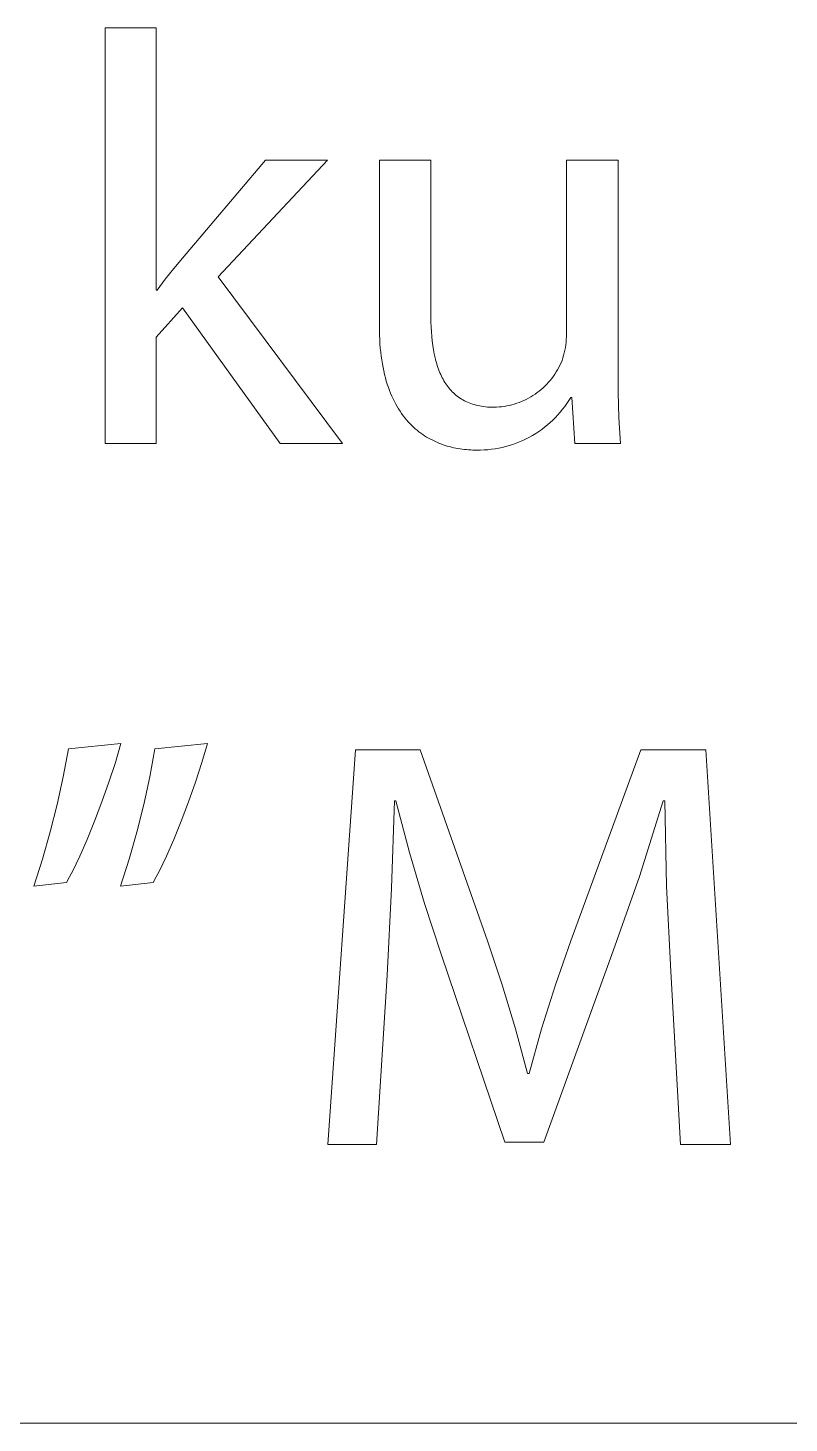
# Model space of a CAD drawing. Header units: millimetres. Extents: x -2542 to 6192, y -257 to 5845.
# Drawn here: x 4332.3 to 4446.1, y -256.6 to -48.1 of the extents above; entities that cross this region are included whole.
import ezdxf

# ---------------------------------------------------------------- set-up
doc = ezdxf.new("R2010")
doc.units = ezdxf.units.MM
doc.header["$MEASUREMENT"] = 0
doc.layers.add('Domyślny', color=7, linetype='Continuous', true_color=0x000000)

msp = doc.modelspace()

# ---------------------------------------------------------------- linework, layer by layer
at = {"layer": 'Domyślny', "color": 18, "lineweight": 15, "true_color": 0x000000}
for p, q in [((4343.79, -110.24), (4343.79, -48.15)), ((4343.79, -48.15), (4351.41, -48.15)), ((4351.41, -48.15), (4351.41, -87.35)), ((4355.37, -82.53), (4367.76, -67.93)), ((4377.03, -67.93), (4360.69, -85.32)), ((4367.76, -67.93), (4377.03, -67.93)), ((4384.8, -92.69), (4384.8, -67.91)), ((4384.8, -67.91), (4392.51, -67.91)), ((4392.51, -67.91), (4392.51, -91.36)), ((4412.78, -93.89), (4412.78, -67.91)), ((4412.78, -67.91), (4420.48, -67.91)), ((4420.48, -67.91), (4420.48, -98.71)), ((4354.06, -84.1), (4355.37, -82.53)), ((4352.8, -85.71), (4354.06, -84.1)), ((4360.69, -85.32), (4379.3, -110.24)), ((4351.41, -87.35), (4351.58, -87.35)), ((4351.58, -87.35), (4352.8, -85.71)), ((4355.37, -89.97), (4351.41, -94.33)), ((4369.97, -110.24), (4355.37, -89.97)), ((4392.51, -91.36), (4392.51, -92.1)), ((4384.82, -94.05), (4384.8, -92.69)), ((4392.51, -92.1), (4392.53, -92.83)), ((4392.53, -92.83), (4392.57, -93.54)), ((4392.57, -93.54), (4392.62, -94.24)), ((4351.41, -94.33), (4351.41, -110.24)), ((4384.85, -94.71), (4384.82, -94.05)), ((4384.89, -95.35), (4384.85, -94.71)), ((4384.94, -95.97), (4384.89, -95.35)), ((4392.62, -94.24), (4392.69, -94.92)), ((4392.69, -94.92), (4392.78, -95.58)), ((4392.78, -95.58), (4392.88, -96.22)), ((4412.61, -95.89), (4412.67, -95.49)), ((4412.67, -95.49), (4412.72, -95.09)), ((4412.72, -95.09), (4412.75, -94.69)), ((4412.75, -94.69), (4412.77, -94.29)), ((4412.77, -94.29), (4412.78, -93.89)), ((4385, -96.58), (4384.94, -95.97)), ((4385.07, -97.17), (4385, -96.58)), ((4385.15, -97.75), (4385.07, -97.17)), ((4385.25, -98.31), (4385.15, -97.75)), ((4392.88, -96.22), (4393, -96.85)), ((4393, -96.85), (4393.13, -97.45)), ((4393.13, -97.45), (4393.21, -97.75)), ((4393.21, -97.75), (4393.29, -98.04)), ((4411.96, -98.2), (4412.11, -97.84)), ((4412.11, -97.84), (4412.23, -97.46)), ((4412.23, -97.46), (4412.35, -97.07)), ((4412.35, -97.07), (4412.45, -96.68)), ((4412.45, -96.68), (4412.54, -96.29)), ((4412.54, -96.29), (4412.61, -95.89)), ((4385.35, -98.86), (4385.25, -98.31)), ((4385.46, -99.39), (4385.35, -98.86)), ((4385.58, -99.91), (4385.46, -99.39)), ((4385.71, -100.42), (4385.58, -99.91)), ((4393.29, -98.04), (4393.37, -98.32)), ((4393.37, -98.32), (4393.46, -98.6)), ((4393.46, -98.6), (4393.55, -98.88)), ((4393.55, -98.88), (4393.65, -99.14)), ((4393.65, -99.14), (4393.75, -99.41)), ((4393.75, -99.41), (4393.86, -99.67)), ((4393.86, -99.67), (4393.97, -99.92)), ((4393.97, -99.92), (4394.08, -100.17)), ((4410.81, -100.19), (4411.03, -99.88)), ((4411.03, -99.88), (4411.24, -99.55)), ((4411.24, -99.55), (4411.43, -99.22)), ((4411.43, -99.22), (4411.62, -98.89)), ((4411.62, -98.89), (4411.79, -98.54)), ((4411.79, -98.54), (4411.96, -98.2)), ((4420.48, -98.71), (4420.5, -102.56)), ((4385.84, -100.91), (4385.71, -100.42)), ((4385.99, -101.38), (4385.84, -100.91)), ((4386.15, -101.85), (4385.99, -101.38)), ((4386.31, -102.3), (4386.15, -101.85)), ((4394.08, -100.17), (4394.21, -100.41)), ((4394.21, -100.41), (4394.33, -100.64)), ((4394.33, -100.64), (4394.46, -100.87)), ((4394.46, -100.87), (4394.6, -101.1)), ((4394.6, -101.1), (4394.74, -101.32)), ((4394.74, -101.32), (4394.89, -101.53)), ((4394.89, -101.53), (4395.04, -101.74)), ((4395.04, -101.74), (4395.2, -101.94)), ((4395.2, -101.94), (4395.36, -102.13)), ((4408.98, -102.16), (4409.27, -101.91)), ((4409.27, -101.91), (4409.55, -101.65)), ((4409.55, -101.65), (4409.82, -101.37)), ((4409.82, -101.37), (4410.08, -101.09)), ((4410.08, -101.09), (4410.34, -100.8)), ((4410.34, -100.8), (4410.58, -100.5)), ((4410.58, -100.5), (4410.81, -100.19)), ((4386.48, -102.73), (4386.31, -102.3)), ((4386.66, -103.15), (4386.48, -102.73)), ((4386.85, -103.56), (4386.66, -103.15)), ((4387.04, -103.96), (4386.85, -103.56)), ((4387.25, -104.34), (4387.04, -103.96)), ((4395.36, -102.13), (4395.53, -102.32)), ((4395.53, -102.32), (4395.7, -102.5)), ((4395.7, -102.5), (4395.88, -102.68)), ((4395.88, -102.68), (4396.06, -102.85)), ((4396.06, -102.85), (4396.25, -103.01)), ((4396.25, -103.01), (4396.45, -103.17)), ((4396.45, -103.17), (4396.65, -103.32)), ((4396.65, -103.32), (4396.86, -103.46)), ((4396.86, -103.46), (4397.07, -103.59)), ((4397.07, -103.59), (4397.29, -103.72)), ((4397.29, -103.72), (4397.51, -103.85)), ((4397.51, -103.85), (4397.74, -103.96)), ((4397.74, -103.96), (4397.98, -104.07)), ((4397.98, -104.07), (4398.22, -104.17)), ((4398.22, -104.17), (4398.47, -104.27)), ((4405.33, -104.23), (4405.69, -104.1)), ((4405.69, -104.1), (4406.04, -103.96)), ((4406.04, -103.96), (4406.4, -103.81)), ((4406.4, -103.81), (4406.74, -103.64)), ((4406.74, -103.64), (4407.08, -103.47)), ((4407.08, -103.47), (4407.42, -103.28)), ((4407.42, -103.28), (4407.75, -103.08)), ((4407.75, -103.08), (4408.07, -102.86)), ((4408.07, -102.86), (4408.38, -102.64)), ((4408.38, -102.64), (4408.69, -102.41)), ((4408.69, -102.41), (4408.98, -102.16)), ((4413.13, -103.8), (4412.83, -104.26)), ((4413.42, -103.34), (4413.13, -103.8)), ((4413.59, -103.34), (4413.42, -103.34)), ((4414, -110.23), (4413.59, -103.34)), ((4420.5, -102.56), (4420.62, -106.4)), ((4387.45, -104.72), (4387.25, -104.34)), ((4387.67, -105.07), (4387.45, -104.72)), ((4387.89, -105.42), (4387.67, -105.07)), ((4388.12, -105.76), (4387.89, -105.42)), ((4388.35, -106.08), (4388.12, -105.76)), ((4388.59, -106.39), (4388.35, -106.08)), ((4398.47, -104.27), (4398.72, -104.35)), ((4398.72, -104.35), (4398.98, -104.43)), ((4398.98, -104.43), (4399.25, -104.51)), ((4399.25, -104.51), (4399.52, -104.57)), ((4399.52, -104.57), (4399.8, -104.63)), ((4399.8, -104.63), (4400.08, -104.68)), ((4400.08, -104.68), (4400.37, -104.72)), ((4400.37, -104.72), (4400.67, -104.76)), ((4400.67, -104.76), (4400.98, -104.79)), ((4400.98, -104.79), (4401.29, -104.81)), ((4401.29, -104.81), (4401.6, -104.82)), ((4401.6, -104.82), (4401.93, -104.82)), ((4401.93, -104.82), (4402.31, -104.81)), ((4402.31, -104.81), (4402.7, -104.78)), ((4402.7, -104.78), (4403.08, -104.74)), ((4403.08, -104.74), (4403.46, -104.69)), ((4403.46, -104.69), (4403.84, -104.63)), ((4403.84, -104.63), (4404.22, -104.55)), ((4404.22, -104.55), (4404.59, -104.46)), ((4404.59, -104.46), (4404.96, -104.35)), ((4404.96, -104.35), (4405.33, -104.23)), ((4411.49, -105.96), (4411.12, -106.36)), ((4411.85, -105.55), (4411.49, -105.96)), ((4412.19, -105.13), (4411.85, -105.55)), ((4412.52, -104.7), (4412.19, -105.13)), ((4412.83, -104.26), (4412.52, -104.7)), ((4388.84, -106.69), (4388.59, -106.39)), ((4389.09, -106.98), (4388.84, -106.69)), ((4389.35, -107.25), (4389.09, -106.98)), ((4389.61, -107.52), (4389.35, -107.25)), ((4389.88, -107.77), (4389.61, -107.52)), ((4390.15, -108.02), (4389.88, -107.77)), ((4390.43, -108.25), (4390.15, -108.02)), ((4390.71, -108.48), (4390.43, -108.25)), ((4409.07, -108.14), (4408.62, -108.45)), ((4409.5, -107.81), (4409.07, -108.14)), ((4409.92, -107.47), (4409.5, -107.81)), ((4410.33, -107.11), (4409.92, -107.47)), ((4410.73, -106.74), (4410.33, -107.11)), ((4411.12, -106.36), (4410.73, -106.74)), ((4420.62, -106.4), (4420.83, -110.23)), ((4351.41, -110.24), (4343.79, -110.24)), ((4379.3, -110.24), (4369.97, -110.24)), ((4390.99, -108.69), (4390.71, -108.48)), ((4391.28, -108.89), (4390.99, -108.69)), ((4391.57, -109.09), (4391.28, -108.89)), ((4391.86, -109.27), (4391.57, -109.09)), ((4392.16, -109.44), (4391.86, -109.27)), ((4392.46, -109.61), (4392.16, -109.44)), ((4392.77, -109.76), (4392.46, -109.61)), ((4393.07, -109.91), (4392.77, -109.76)), ((4393.38, -110.05), (4393.07, -109.91)), ((4393.69, -110.18), (4393.38, -110.05)), ((4394.01, -110.3), (4393.69, -110.18)), ((4394.32, -110.41), (4394.01, -110.3)), ((4394.64, -110.52), (4394.32, -110.41)), ((4404.74, -110.38), (4404.22, -110.55)), ((4405.25, -110.2), (4404.74, -110.38)), ((4405.76, -110), (4405.25, -110.2)), ((4406.26, -109.78), (4405.76, -110)), ((4406.75, -109.55), (4406.26, -109.78)), ((4407.23, -109.3), (4406.75, -109.55)), ((4407.7, -109.03), (4407.23, -109.3)), ((4408.17, -108.75), (4407.7, -109.03)), ((4408.62, -108.45), (4408.17, -108.75)), ((4420.83, -110.23), (4414, -110.23)), ((4394.95, -110.61), (4394.64, -110.52)), ((4395.27, -110.7), (4394.95, -110.61)), ((4395.59, -110.78), (4395.27, -110.7)), ((4395.91, -110.86), (4395.59, -110.78)), ((4396.23, -110.92), (4395.91, -110.86)), ((4396.55, -110.98), (4396.23, -110.92)), ((4396.87, -111.03), (4396.55, -110.98)), ((4397.19, -111.08), (4396.87, -111.03)), ((4397.51, -111.12), (4397.19, -111.08)), ((4397.82, -111.15), (4397.51, -111.12)), ((4398.14, -111.18), (4397.82, -111.15)), ((4398.46, -111.2), (4398.14, -111.18)), ((4398.77, -111.21), (4398.46, -111.2)), ((4399.09, -111.22), (4398.77, -111.21)), ((4399.4, -111.22), (4399.09, -111.22)), ((4399.94, -111.22), (4399.4, -111.22)), ((4400.48, -111.2), (4399.94, -111.22)), ((4401.03, -111.16), (4400.48, -111.2)), ((4401.57, -111.1), (4401.03, -111.16)), ((4402.11, -111.03), (4401.57, -111.1)), ((4402.64, -110.93), (4402.11, -111.03)), ((4403.17, -110.82), (4402.64, -110.93)), ((4403.7, -110.69), (4403.17, -110.82)), ((4404.22, -110.55), (4403.7, -110.69)), ((4337.54, -160.02), (4338.31, -155.85)), ((4338.31, -155.85), (4346.16, -155.06)), ((4346.16, -155.06), (4345.33, -157.89)), ((4350.48, -160.02), (4351.22, -155.85)), ((4351.22, -155.85), (4359.11, -155.06)), ((4359.11, -155.06), (4358.28, -157.89)), ((4377.11, -214.95), (4381.21, -156.02)), ((4381.21, -156.02), (4390.92, -156.02)), ((4390.92, -156.02), (4400.98, -184.55)), ((4413.4, -184.55), (4423.9, -156.02)), ((4423.9, -156.02), (4433.59, -156.02)), ((4433.59, -156.02), (4437.28, -214.95)), ((4345.33, -157.89), (4344.38, -160.83)), ((4358.28, -157.89), (4357.32, -160.83)), ((4336.64, -164.16), (4337.54, -160.02)), ((4349.59, -164.17), (4350.48, -160.02)), ((4344.38, -160.83), (4343.33, -163.78)), ((4357.32, -160.83), (4356.27, -163.78)), ((4335.6, -168.27), (4336.64, -164.16)), ((4343.33, -163.78), (4342.22, -166.66)), ((4348.56, -168.28), (4349.59, -164.17)), ((4356.27, -163.78), (4355.17, -166.66)), ((4387.08, -163.64), (4386.63, -176.68)), ((4387.26, -163.64), (4387.08, -163.64)), ((4389.3, -171.34), (4387.26, -163.64)), ((4427.22, -163.64), (4423.69, -174.91)), ((4427.48, -163.64), (4427.22, -163.64)), ((4427.72, -176.37), (4427.48, -163.64)), ((4342.22, -166.66), (4341.1, -169.4)), ((4355.17, -166.66), (4354.05, -169.4)), ((4334.43, -172.35), (4335.6, -168.27)), ((4347.39, -172.35), (4348.56, -168.28)), ((4341.1, -169.4), (4340, -171.89)), ((4354.05, -169.4), (4352.96, -171.89)), ((4333.13, -176.38), (4334.43, -172.35)), ((4340, -171.89), (4339.47, -173.01)), ((4346.08, -176.38), (4347.39, -172.35)), ((4352.96, -171.89), (4352.43, -173.01)), ((4391.57, -178.97), (4389.3, -171.34)), ((4338.48, -174.98), (4338.02, -175.8)), ((4338.96, -174.05), (4338.48, -174.98)), ((4339.47, -173.01), (4338.96, -174.05)), ((4351.44, -174.98), (4350.99, -175.8)), ((4351.93, -174.05), (4351.44, -174.98)), ((4352.43, -173.01), (4351.93, -174.05)), ((4423.69, -174.91), (4419.77, -186.04)), ((4338.02, -175.8), (4333.13, -176.38)), ((4350.99, -175.8), (4346.08, -176.38)), ((4386.63, -176.68), (4385.95, -189.7)), ((4428.35, -189.09), (4427.72, -176.37)), ((4394.06, -186.53), (4391.57, -178.97)), ((4400.98, -184.55), (4403.16, -191.1)), ((4411.12, -191.09), (4413.4, -184.55)), ((4403.57, -214.6), (4394.06, -186.53)), ((4419.77, -186.04), (4409.39, -214.6)), ((4429.83, -214.95), (4428.35, -189.09)), ((4385.95, -189.7), (4384.38, -214.95)), ((4403.16, -191.1), (4405.15, -197.7)), ((4409.05, -197.69), (4411.12, -191.09)), ((4405.15, -197.7), (4406.95, -204.36)), ((4407.18, -204.36), (4409.05, -197.69)), ((4406.95, -204.36), (4407.18, -204.36)), ((4409.39, -214.6), (4403.57, -214.6)), ((4384.38, -214.95), (4377.11, -214.95)), ((4437.28, -214.95), (4429.83, -214.95)), ((6183.9, -256.57), (-2541.7, -256.57)), ((6183.9, -256.57), (2891.58, -256.57))]:
    msp.add_line(p, q, dxfattribs=at)

doc.saveas('drawing.dxf')
